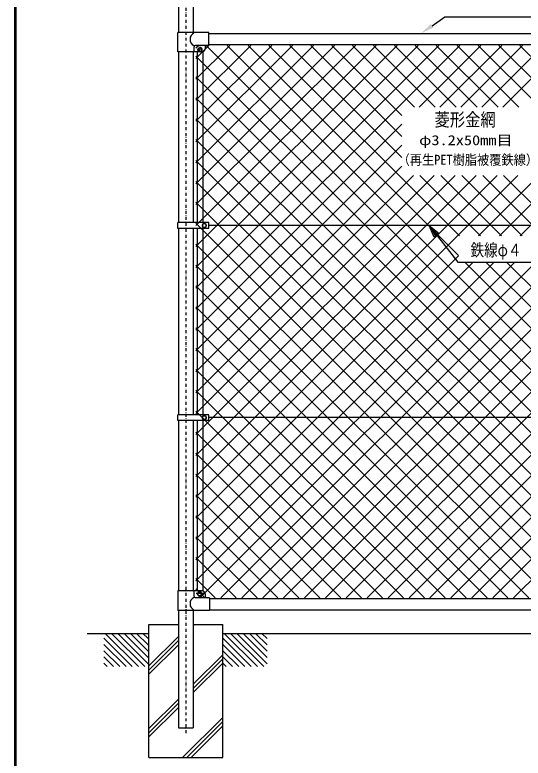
# Model space of a CAD drawing. Units: millimetres, scale not verified. Extents: x -4425 to 4425, y -3150 to 3150.
# Drawn here: x -4050 to -2331, y -1048 to 1467 of the extents above; entities that cross this region are included whole.
import ezdxf
from ezdxf.enums import TextEntityAlignment as Align

# ---------------------------------------------------------------- set-up
doc = ezdxf.new("R2010")
doc.units = ezdxf.units.MM
doc.header["$LTSCALE"] = 20
doc.linetypes.add('USER1', pattern=[1.01, 0.5, -0.25, 0.01, -0.25])
for name, color, linetype, lineweight in [('0-1_2', 7, 'Continuous', 25), ('0-2_1', 7, 'Continuous', 25), ('0-3_0', 7, 'Continuous', 25), ('0-5_11', 7, 'Continuous', 25), ('0-6_14', 7, 'Continuous', 25), ('0-7_10', 4, 'USER1', 25), ('0-E_WAKU', 7, 'Continuous', 25)]:
    doc.layers.add(name, color=color, linetype=linetype, lineweight=lineweight)
doc.layers.add('1-0_EXTCNT-L', color=4, linetype='Continuous')
doc.styles.add('ＭＳ ゴシック', font='')
doc.styles.get('ＭＳ ゴシック').set_extended_font_data('MS Gothic')

# ---------------------------------------------------------------- blocks, each defined once
blk = doc.blocks.new('C29')
at = {"layer": '0-2_1', "color": 4}
blk.add_line((21912.3, 62121.3), (23413.4, 60620.2), dxfattribs=at)
blk = doc.blocks.new('C30')
at = {"layer": '0-2_1', "color": 4}
blk.add_line((21912.3, 62545.5), (23837.6, 60620.2), dxfattribs=at)
blk = doc.blocks.new('C31')
at = {"layer": '0-2_1', "color": 4}
blk.add_line((22011.9, 62870.2), (24261.9, 60620.2), dxfattribs=at)
blk = doc.blocks.new('C32')
at = {"layer": '0-2_1', "color": 4}
blk.add_line((22436.1, 62870.2), (24686.1, 60620.2), dxfattribs=at)
blk = doc.blocks.new('C33')
at = {"layer": '0-2_1', "color": 4}
blk.add_line((22860.4, 62870.2), (24912.3, 60818.3), dxfattribs=at)
blk = doc.blocks.new('C34')
at = {"layer": '0-2_1', "color": 4}
blk.add_line((23284.7, 62870.2), (24912.3, 61242.6), dxfattribs=at)
blk = doc.blocks.new('C35')
at = {"layer": '0-2_1', "color": 4}
blk.add_line((23708.9, 62870.2), (24912.3, 61666.9), dxfattribs=at)
blk = doc.blocks.new('C36')
at = {"layer": '0-2_1', "color": 4}
blk.add_line((24133.2, 62870.2), (24912.3, 62091.1), dxfattribs=at)
blk = doc.blocks.new('C37')
at = {"layer": '0-2_1', "color": 4}
blk.add_line((24557.5, 62870.2), (24912.3, 62515.4), dxfattribs=at)
blk = doc.blocks.new('C38')
at = {"layer": '0-2_1', "color": 4}
blk.add_line((21912.3, 61697), (22989.1, 60620.2), dxfattribs=at)
blk = doc.blocks.new('C39')
at = {"layer": '0-2_1', "color": 4}
blk.add_line((21912.3, 61272.7), (22564.8, 60620.2), dxfattribs=at)
blk = doc.blocks.new('C40')
at = {"layer": '0-2_1', "color": 4}
blk.add_line((20412.2, 62987), (20495.4, 63070.2), dxfattribs=at)
blk = doc.blocks.new('C78')
at = {"layer": '0-2_1', "color": 4}
blk.add_line((20412.2, 62987), (20495.4, 63070.2), dxfattribs=at)

msp = doc.modelspace()

# ---------------------------------------------------------------- linework, layer by layer
at = {"layer": '0-1_2', "color": 2}
msp.add_lwpolyline([(-3417.15, -492.08), (-3421.15, -485.16), (-3429.15, -485.16), (-3433.15, -492.08), (-3429.15, -499.01), (-3421.15, -499.01)], close=True, dxfattribs=at)
msp.add_lwpolyline([(-3417.15, -492.08), (-3421.15, -485.16), (-3429.15, -485.16), (-3433.15, -492.08), (-3429.15, -499.01), (-3421.15, -499.01)], close=True, dxfattribs=at)
msp.add_circle((-3425.15, -492.08), 6.93, dxfattribs=at)
msp.add_circle((-3425.15, -492.08), 6.93, dxfattribs=at)
at = {"layer": '0-2_1'}
for p, q in [((-3496.95, 1856.38), (-3496.95, 1406.59)), ((-3446.95, 1856.38), (-3446.95, 1406.59)), ((-3393.96, 1404.09), (-1551.95, 1404.09)), ((-3393.96, 1366.09), (-1551.95, 1366.09)), ((-3416.95, 1341.59), (-3499.45, 1341.59)), ((-3496.95, 1341.59), (-3496.95, 764.09)), ((-3446.95, 1341.59), (-3446.95, 764.09)), ((-3444.65, 1356.59), (-3444.65, 1341.59)), ((-3423.95, 1341.58), (-3417.45, 1345.34)), ((-3406.95, 1356.59), (-3406.95, 1351.59)), ((-3406.95, 1356.59), (-3406.95, 1351.59)), ((-3496.95, 744.09), (-3496.95, 114.09)), ((-3446.95, 744.09), (-3446.95, 114.09)), ((-3433.45, 744.09), (-3433.45, 114.09)), ((-3414.45, 744.09), (-3414.45, 114.09)), ((-1549.95, 754.09), (-3393.96, 754.09)), ((-1549.95, 104.09), (-3393.96, 104.09)), ((-3496.95, 94.09), (-3496.95, -482.41)), ((-3446.95, 94.09), (-3446.95, -482.41)), ((-3433.45, 94.09), (-3433.45, -482.41)), ((-3414.45, 94.09), (-3414.45, -482.41)), ((-3496.95, 27.09), (-3496.95, -482.41)), ((-3446.95, 27.09), (-3446.95, -482.41)), ((-3433.45, 27.09), (-3433.45, -482.41)), ((-3414.45, 27.09), (-3414.45, -482.41)), ((-3416.95, -482.41), (-3499.45, -482.41)), ((-3416.95, -482.41), (-3499.45, -482.41)), ((-3444.65, -482.41), (-3444.65, -498.41)), ((-3444.65, -482.41), (-3444.65, -498.41)), ((-3406.95, -492.41), (-3406.95, -498.42)), ((-3406.95, -492.41), (-3406.95, -498.42)), ((-3391.95, -505.42), (-3391.95, -548.41)), ((-3391.95, -505.42), (-3391.95, -548.41)), ((-3391.95, -507.91), (-1551.95, -507.91)), ((-3391.95, -507.91), (-1551.95, -507.91)), ((-3496.95, -548.41), (-3496.95, -595.91)), ((-3496.95, -548.41), (-3496.95, -945.91)), ((-3446.95, -548.41), (-3446.95, -595.91)), ((-3446.95, -548.41), (-3446.95, -945.91)), ((-3391.95, -545.91), (-1551.95, -545.91)), ((-3391.95, -545.91), (-1551.95, -545.91)), ((-3596.95, -595.91), (-3496.95, -595.91)), ((-3596.95, -1045.91), (-3596.95, -595.91)), ((-3571.95, -595.91), (-3496.95, -595.91)), ((-3446.95, -595.91), (-3346.95, -595.91)), ((-3346.95, -1045.91), (-3346.95, -595.91)), ((-3496.95, -945.91), (-3446.95, -945.91)), ((-3596.95, -1045.91), (-3346.95, -1045.91))]:
    msp.add_line(p, q, dxfattribs=at)
at = {"layer": '0-2_1', "color": 4, "linetype": 'USER1'}
for p, q in [((-3424.32, 1358.89), (-3424.32, 1338.89)), ((-3424.32, 1358.89), (-3424.32, 1338.89)), ((-3433.82, 1348.89), (-3413.82, 1348.89)), ((-3433.82, 1348.89), (-3413.82, 1348.89)), ((-3406.95, -491.41), (-3444.65, -491.41)), ((-3406.95, -491.41), (-3444.65, -491.41)), ((-3424.95, -482.41), (-3424.95, -505.41)), ((-3424.95, -482.41), (-3424.95, -505.41))]:
    msp.add_line(p, q, dxfattribs=at)
at = {"layer": '0-2_1', "color": 4}
for p, q in [((-3596.95, -735.93), (-3496.95, -635.93)), ((-3596.95, -750.07), (-3496.95, -650.07)), ((-3596.95, -764.21), (-3496.95, -664.21)), ((-3446.95, -798.06), (-3346.95, -698.06)), ((-3749.21, -705.78), (-3716.58, -738.41)), ((-3749.21, -727), (-3737.8, -738.41)), ((-3446.95, -812.21), (-3346.95, -712.21)), ((-3446.95, -826.35), (-3346.95, -726.35)), ((-3346.95, -727), (-3335.54, -738.41)), ((-3596.95, -948.06), (-3496.95, -848.06)), ((-3596.95, -962.2), (-3496.95, -862.2)), ((-3596.95, -976.35), (-3496.95, -876.35)), ((-3482.67, -1045.91), (-3346.95, -910.19)), ((-3468.53, -1045.91), (-3346.95, -924.34)), ((-3454.39, -1045.91), (-3346.95, -938.48))]:
    msp.add_line(p, q, dxfattribs=at)
at = {"layer": '0-2_1'}
for points in [[(-3423.95, 1356.59), (-3430.45, 1352.84), (-3430.45, 1345.34), (-3423.95, 1341.58)], [(-3417.45, 1345.34), (-3417.45, 1352.84), (-3423.95, 1356.59)]]:
    msp.add_lwpolyline(points, dxfattribs=at)
at = {"layer": '0-2_1', "color": 4}
msp.add_lwpolyline([(-2631.69, 714.58), (-2649.39, 754.09), (-2615.18, 727.56)], close=True, dxfattribs=at)
for points in [[(-2649.39, 754.09), (-2552.29, 630.57), (-2278.69, 630.57)], [(-2627.56, 717.82), (-2636.41, 737.58), (-2619.3, 724.31)]]:
    msp.add_lwpolyline(points, dxfattribs=at)
at = {"layer": '0-2_1'}
msp.add_circle((-3423.95, 1349.09), 6.5, dxfattribs=at)
for centre, radius, start, end in [((-3434.23, 1383.92), 23.57, 115.72985, 242.43643), ((-3437.65, 1356.59), 7, 90.0047, 180), ((-3399.95, 1356.59), 7, 90, 180), ((-3416.95, 1351.59), 10, 270, 0), ((-3437.65, -498.41), 7, 180, 269.99905), ((-3437.65, -498.41), 7, 180, 269.99905), ((-3416.95, -492.41), 10, 0, 90.00065), ((-3416.95, -492.41), 10, 0, 90.00065), ((-3399.95, -498.42), 7, 180, 270), ((-3399.95, -498.42), 7, 180, 270), ((-3434.23, -525.75), 23.57, 117.56357, 244.27015)]:
    msp.add_arc(centre, radius, start, end, dxfattribs=at)
at = {"layer": '0-3_0'}
for p, q in [((-3437.65, 471.05), (-2545.12, 1363.59)), ((-3437.65, 541.76), (-2615.83, 1363.59)), ((-3437.65, 612.47), (-2686.54, 1363.59)), ((-3437.65, 683.18), (-2757.25, 1363.59)), ((-3437.65, 753.89), (-2827.96, 1363.59)), ((-3437.65, 824.6), (-2898.67, 1363.59)), ((-3437.65, 895.31), (-2969.38, 1363.59)), ((-3437.65, 966.02), (-3040.09, 1363.59)), ((-3437.65, 1036.73), (-3110.8, 1363.59)), ((-3437.65, 1107.44), (-3181.51, 1363.59)), ((-3437.65, 1178.16), (-3252.22, 1363.59)), ((-3437.65, 1248.87), (-3322.93, 1363.59)), ((-3437.65, 1319.58), (-3393.64, 1363.59)), ((-3437.65, 1354.93), (-3429, 1363.59)), ((-1534.01, -505.41), (-3403.01, 1363.59)), ((-1506.25, -462.46), (-3332.3, 1363.59)), ((-2550.23, 652.23), (-3261.59, 1363.59)), ((-2546.44, 719.15), (-3190.88, 1363.59)), ((-2741.3, 984.72), (-3120.17, 1363.59)), ((-2741.3, 1055.43), (-3049.46, 1363.59)), ((-2741.3, 1126.14), (-2978.75, 1363.59)), ((-2699.15, 1154.71), (-2908.03, 1363.59)), ((-2628.44, 1154.71), (-2837.32, 1363.59)), ((-2557.73, 1154.71), (-2766.61, 1363.59)), ((-2487.02, 1154.71), (-2695.9, 1363.59)), ((-2683.28, 1154.71), (-2474.4, 1363.59)), ((-2416.31, 1154.71), (-2625.19, 1363.59)), ((-2612.57, 1154.71), (-2403.69, 1363.59)), ((-2345.6, 1154.71), (-2554.48, 1363.59)), ((-2541.86, 1154.71), (-2332.98, 1363.59)), ((-1506.25, 386.07), (-2483.77, 1363.59)), ((-2482.45, 719.15), (-1838.01, 1363.59)), ((-2471.15, 1154.71), (-2262.27, 1363.59)), ((-1506.25, 456.78), (-2413.06, 1363.59)), ((-2411.73, 719.15), (-1767.3, 1363.59)), ((-2400.44, 1154.71), (-2191.56, 1363.59)), ((-1506.25, 527.49), (-2342.35, 1363.59)), ((-2341.02, 719.15), (-1696.59, 1363.59)), ((-3353.46, -505.41), (-1506.25, 1341.79)), ((-1604.72, -505.41), (-3437.65, 1327.52)), ((-3282.75, -505.41), (-1506.25, 1271.08)), ((-1675.43, -505.41), (-3437.65, 1256.81)), ((-1746.14, -505.41), (-3437.65, 1186.1)), ((-3212.03, -505.41), (-1506.25, 1200.37)), ((-1816.85, -505.41), (-3437.65, 1115.39)), ((-3141.32, -505.41), (-1506.25, 1129.66)), ((-3437.65, 400.34), (-2741.3, 1096.69)), ((-3070.61, -505.41), (-1506.25, 1058.95)), ((-1887.56, -505.41), (-3437.65, 1044.68)), ((-3437.65, 329.63), (-2741.3, 1025.98)), ((-2999.9, -505.41), (-1506.25, 988.24)), ((-1958.27, -505.41), (-3437.65, 973.97)), ((-3437.65, 258.92), (-2741.3, 955.27)), ((-3437.65, -165.35), (-2348.78, 923.53)), ((-3437.65, -94.64), (-2419.49, 923.53)), ((-3437.65, -23.93), (-2490.2, 923.53)), ((-3437.65, 46.78), (-2560.91, 923.53)), ((-3437.65, 117.5), (-2631.62, 923.53)), ((-3437.65, 188.21), (-2702.33, 923.53)), ((-2929.19, -505.41), (-1506.25, 917.53)), ((-2475.73, 719.15), (-2680.11, 923.53)), ((-2405.02, 719.15), (-2609.4, 923.53)), ((-2334.31, 719.15), (-2538.68, 923.53)), ((-1506.25, -38.2), (-2467.97, 923.53)), ((-1506.25, 32.51), (-2397.26, 923.53)), ((-2028.98, -505.41), (-3437.65, 903.25)), ((-2099.69, -505.41), (-3437.65, 832.54)), ((-2858.48, -505.41), (-1506.25, 846.81)), ((-2170.4, -505.41), (-3437.65, 761.83)), ((-2787.77, -505.41), (-1506.25, 776.1)), ((-2717.06, -505.41), (-1506.25, 705.39)), ((-2241.12, -505.41), (-3437.65, 691.12)), ((-3437.65, -236.06), (-2550.23, 651.37)), ((-3437.65, -448.19), (-2358.89, 630.57)), ((-3437.65, -377.48), (-2429.6, 630.57)), ((-3437.65, -306.77), (-2500.31, 630.57)), ((-3424.17, -505.41), (-2288.18, 630.57)), ((-2646.35, -505.41), (-1506.25, 634.68)), ((-1506.25, -391.75), (-2528.57, 630.57)), ((-1506.25, -321.04), (-2457.86, 630.57)), ((-1506.25, -250.33), (-2387.15, 630.57)), ((-2311.83, -505.41), (-3437.65, 620.41)), ((-2575.64, -505.41), (-1506.25, 563.97)), ((-2382.54, -505.41), (-3437.65, 549.7)), ((-2453.25, -505.41), (-3437.65, 478.99)), ((-2504.93, -505.41), (-1506.25, 493.26)), ((-2523.96, -505.41), (-3437.65, 408.28)), ((-2434.22, -505.41), (-1506.25, 422.55)), ((-2594.67, -505.41), (-3437.65, 337.57)), ((-2363.51, -505.41), (-1506.25, 351.84)), ((-2665.38, -505.41), (-3437.65, 266.86)), ((-2736.09, -505.41), (-3437.65, 196.15)), ((-2806.8, -505.41), (-3437.65, 125.44)), ((-2877.51, -505.41), (-3437.65, 54.73)), ((-2948.22, -505.41), (-3437.65, -15.98)), ((-3018.93, -505.41), (-3437.65, -86.69)), ((-3089.64, -505.41), (-3437.65, -157.41)), ((-3160.35, -505.41), (-3437.65, -228.12)), ((-3231.06, -505.41), (-3437.65, -298.83)), ((-3301.78, -505.41), (-3437.65, -369.54)), ((-3372.49, -505.41), (-3437.65, -440.25)), ((-3407.84, -505.41), (-3437.65, -475.6))]:
    msp.add_line(p, q, dxfattribs=at)
at = {"layer": '0-3_0', "color": 2}
msp.add_lwpolyline([(-2639.35, 1429.57), (-2595.72, 1459.54), (-1862.11, 1459.54)], dxfattribs=at)
msp.add_solid([(-2635.1, 1423.39), (-2676.44, 1404.09), (-2643.6, 1435.75)], dxfattribs=at)
at = {"layer": '0-5_11'}
for p, q in [((-3805.83, -625.91), (-3596.95, -625.91)), ((-3346.95, -625.91), (-1596.95, -625.91))]:
    msp.add_line(p, q, dxfattribs=at)
at = {"layer": '0-6_14'}
for p, q in [((-3499.45, 1341.59), (-3499.45, 1406.59)), ((-3393.96, 1406.59), (-3499.45, 1406.59)), ((-3393.96, 1363.59), (-3393.96, 1406.59)), ((-3393.96, 1363.59), (-3437.65, 1363.59)), ((-3433.45, 1341.59), (-3433.45, 764.09)), ((-3414.45, 1341.59), (-3414.45, 764.09)), ((-3499.45, 744.09), (-3499.45, 764.09)), ((-3393.96, 764.09), (-3499.45, 764.09)), ((-3393.96, 764.09), (-3499.45, 764.09)), ((-3393.96, 744.09), (-3393.96, 764.09)), ((-3393.96, 744.09), (-3499.45, 744.09)), ((-3499.45, 94.09), (-3499.45, 114.09)), ((-3393.96, 114.09), (-3499.45, 114.09)), ((-3499.45, 94.09), (-3499.45, 114.09)), ((-3393.96, 114.09), (-3499.45, 114.09)), ((-3393.96, 94.09), (-3393.96, 114.09)), ((-3393.96, 94.09), (-3393.96, 114.09)), ((-3393.96, 94.09), (-3499.45, 94.09)), ((-3393.96, 94.09), (-3499.45, 94.09)), ((-3499.45, -482.41), (-3499.45, -548.41)), ((-3499.45, -482.41), (-3499.45, -548.41)), ((-3391.95, -505.42), (-3437.65, -505.41)), ((-3391.95, -505.42), (-3437.65, -505.41)), ((-3391.95, -548.41), (-3499.45, -548.41)), ((-3391.95, -548.41), (-3499.45, -548.41))]:
    msp.add_line(p, q, dxfattribs=at)
for points in [[(-3409.46, 761.59), (-3415.96, 757.84), (-3415.96, 750.33), (-3409.46, 746.58), (-3402.96, 750.33), (-3402.96, 757.84)], [(-3409.46, 761.59), (-3415.96, 757.84), (-3415.96, 750.33), (-3409.46, 746.58), (-3402.96, 750.33), (-3402.96, 757.84)], [(-3409.46, 111.59), (-3415.96, 107.84), (-3415.96, 100.33), (-3409.46, 96.58), (-3402.96, 100.33), (-3402.96, 107.84)], [(-3409.46, 111.59), (-3415.96, 107.84), (-3415.96, 100.33), (-3409.46, 96.58), (-3402.96, 100.33), (-3402.96, 107.84)]]:
    msp.add_lwpolyline(points, close=True, dxfattribs=at)
for centre in [(-3409.46, 754.09), (-3409.46, 754.09), (-3409.46, 104.09), (-3409.46, 104.09)]:
    msp.add_circle(centre, 6.5, dxfattribs=at)
at = {"layer": '0-7_10'}
msp.add_line((-3471.95, 1854.09), (-3471.95, -967.87), dxfattribs=at)
at = {"layer": '0-E_WAKU'}
msp.add_line((-4048, -2923), (-4048, 2923), dxfattribs=at)
msp.add_lwpolyline([(-4050, 2925), (4200, 2925), (4200, -2925), (-4050, -2925)], close=True, dxfattribs=at)
msp.add_lwpolyline([(-4046, -2921), (-4046, 2921), (4196, 2921)], dxfattribs=at)

# ---------------------------------------------------------------- block references
at = {"layer": '0-3_0', "xscale": 0.05, "yscale": 0.05}
for name, p in [('C40', (-4467.57, -3749.42)), ('C78', (-4467.57, -3749.42)), ('C31', (-4844.82, -3769.42)), ('C32', (-4844.82, -3769.42)), ('C33', (-4844.82, -3769.42)), ('C34', (-4844.82, -3769.42)), ('C35', (-4844.82, -3769.42)), ('C36', (-4844.82, -3769.42)), ('C37', (-4844.82, -3769.42)), ('C31', (-4442.57, -3769.42)), ('C32', (-4442.57, -3769.42)), ('C33', (-4442.57, -3769.42)), ('C34', (-4442.57, -3769.42)), ('C35', (-4442.57, -3769.42)), ('C36', (-4442.57, -3769.42)), ('C37', (-4442.57, -3769.42)), ('C30', (-4844.82, -3769.42)), ('C30', (-4442.57, -3769.42)), ('C29', (-4844.82, -3769.42)), ('C29', (-4442.57, -3769.42)), ('C38', (-4844.82, -3769.42)), ('C38', (-4442.57, -3769.42)), ('C39', (-4442.57, -3769.42))]:
    msp.add_blockref(name, p, dxfattribs=at)

# ---------------------------------------------------------------- texts
at = {"layer": '0-2_1', "color": 4, "style": 'ＭＳ ゴシック'}
for s, height, width, p in [('菱形金網', 44.57, 0.85, (-2630.81, 1076.59)), ('鉄線φ４', 41.98, 0.8, (-2509.09, 637.5))]:
    msp.add_text(s, height=height, dxfattribs=dict(at, width=width)).set_placement(p, align=Align.BOTTOM_LEFT)
at = {"layer": '1-0_EXTCNT-L', "style": 'ＭＳ ゴシック'}
for s, width, p in [('φ3.2x50mm目', 1.2, (-2683.21, 1015.79)), ('（再生PET樹脂被覆鉄線）', 0.9, (-2755.82, 949.46))]:
    msp.add_text(s, height=33.67, dxfattribs=dict(at, width=width)).set_placement(p, align=Align.BOTTOM_LEFT)

doc.saveas('drawing.dxf')
